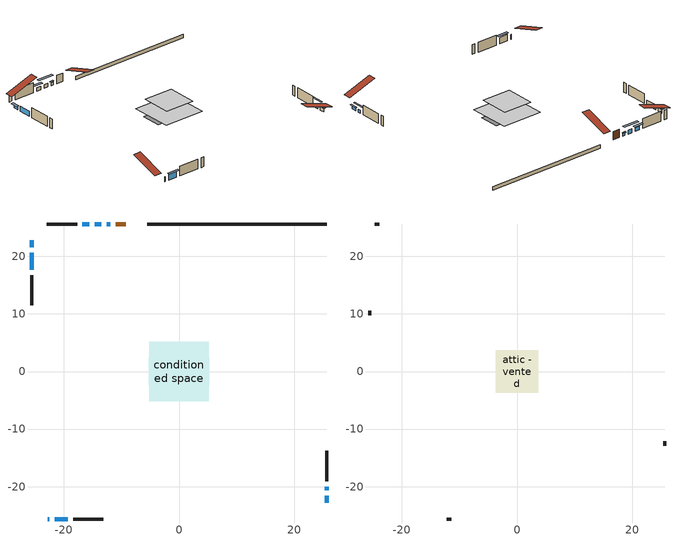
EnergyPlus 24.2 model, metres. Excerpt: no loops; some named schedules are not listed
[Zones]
conditioned space
 floor adiabatic (Floor2 construction): -3.63,-3.63 -3.63,3.63 3.63,3.63 3.63,-3.63 z0.91
 floor adiabatic (AdiabaticFloorConstruction): -5.21,-5.21 -5.21,5.21 5.21,5.21 5.21,-5.21 z0.91
 floor foundation (Slab1 construction): -5.27,-2.51 -5.27,2.51 5.27,2.51 5.27,-2.51 z0
 wall outside (AdiabaticWallConstruction 1): -9.25,25.62 -10.99,25.62 z0.91:2.94
 wall outside (AdiabaticWallConstruction): -22.78,-25.62 -22.54,-25.62 / -25.62,20.63 -25.62,17.67 z0.91:2.13; 25.62,-22.78 25.62,-21.58 z0.91:1.7; 25.62,-20.65 25.62,-19.99 z0.91:1.73; -11.91,25.62 -12.58,25.62 z0.91:1.67; -13.5,25.62 -14.63,25.62 z0.91:1.8; -15.55,25.62 -16.77,25.62 z0.91:1.77; -21.62,-25.62 -19.33,-25.62 z0.91:2.49; -25.62,22.78 -25.62,21.55 z0.91:1.75
 wall outside (Wall1 construction): -17.7,25.62 -22.98,25.62 / -18.4,-25.62 -13.13,-25.62 / -25.62,16.74 -25.62,11.47 / 25.62,-19.06 25.62,-13.78 z0.91:3.35
 wall foundation (FoundationWall1 construction): 25.62,25.62 -5.47,25.62 z0:0.91
 window (WindowConstruction 8): -22.77,-25.62 -22.55,-25.62 z0.91:2.13
 window (WindowConstruction): 25.62,-22.77 25.62,-21.58 z0.91:1.7
 window (WindowConstruction 1): 25.62,-20.65 25.62,-19.99 z0.91:1.72
 window (WindowConstruction 2): -11.92,25.62 -12.58,25.62 z0.91:1.67
 window (WindowConstruction 3): -13.51,25.62 -14.63,25.62 z0.91:1.8
 window (WindowConstruction 4): -15.55,25.62 -16.77,25.62 z0.91:1.77
 window (WindowConstruction 5): -21.62,-25.62 -19.33,-25.62 z0.91:2.49
 window (WindowConstruction 6): -25.62,22.77 -25.62,21.56 z0.91:1.75
 window (WindowConstruction 7): -25.62,20.63 -25.62,17.67 z0.91:2.13
 door (Door): -9.25,25.62 -10.99,25.62 z0.91:2.94
 ceiling adiabatic (AdiabaticFloorConstruction): 5.21,-5.21 5.21,5.21 -5.21,5.21 -5.21,-5.21 z0.91
attic - vented
 floor to conditioned space (Floor1 construction Reversed): -3.73,-3.73 -3.73,3.73 3.73,3.73 3.73,-3.73 z3.35
 wall outside (Wall2 construction): -23.91,25.62 -24.69,25.62 / -12.2,-25.62 -11.42,-25.62 / -25.62,10.54 -25.62,9.76 / 25.62,-12.86 25.62,-12.07 z0.91:3.35
 roof outside (Roof1 construction): -8.32,25.62,3.35 -8.32,18.35,5.77 -6.4,18.35,5.77 -6.4,25.62,3.35; -23.7,-25.62,3.35 -23.7,-18.35,5.77 -25.62,-18.35,5.77 -25.62,-25.62,3.35; -25.62,23.7,3.35 -18.35,23.7,5.77 -18.35,25.62,5.77 -25.62,25.62,3.35; 25.62,-23.7,3.35 18.35,-23.7,5.77 18.35,-25.62,5.77 25.62,-25.62,3.35
shading: 25.62,-21.28 25.62,-23.07 25.99,-23.07 25.99,-21.28 z2; 25.62,-18.77 25.62,-21.87 25.99,-21.87 25.99,-18.77 z2.94; -12.73,25.62 -11.77,25.62 -11.77,25.99 -12.73,25.99 z1.82; -16.15,25.62 -11.99,25.62 -11.99,26.17 -16.15,26.17 z3.32; -17.38,25.62 -14.94,25.62 -14.94,26.17 -17.38,26.17 z2.38; -19.03,-25.62 -21.92,-25.62 -21.92,-26.23 -19.03,-26.23 z2.78; -25.62,21.26 -25.62,23.07 -26.23,23.07 -26.23,21.26 z2.05
[Building]
Building 1: Terrain=Suburbs
[Site:Location]
Sault Ste Marie AP_ON: Latitude {deg}=46.49; Longitude {deg}=-84.51; Time Zone {hr}=-5; Elevation {m}=192; Keep Site Location Information=Yes
[Site:GroundTemperature:Shallow]
0.840846, -1.16074, -1.32103, -0.371179, 3.44196, 7.23733, 10.5277, 12.6121, 12.7892, 11.0939, 7.8874, 4.20846
[Site:WaterMainsTemperature]
Calculation Method=Schedule; Temperature Schedule=mains temperature schedule
[Material] Roughness=Rough; Thermal Absorptance=0.9
Name | Thickness {m} | Conductivity {W/m-K} | Density {kg/m3} | Specific Heat {J/kg-K} | Solar Absorptance | Visible Absorptance
asphalt or fiberglass shingles | 0.00635 | 0.162714 | 1121.4 | 1465.45 | 0.91 | 0.91
ceiling loosefill ins | 0.0846667 | 0.0480833 | 16.02 | 1046.75 | 0.7 | 0.7
ceiling stud and cavity | 0.1397 | 1.03031 | 65.682 | 1177.47 | 0.7 | 0.7
concrete 4.0 in. | 0.1016 | 1.803125 | 2242.8 | 837.4 | 0.7 | 0.7
concrete 8.0 in. | 0.2032 | 1.803125 | 2242.8 | 837.4 | 0.7 | 0.7
door material | 0.04445 | 0.188738 | 512.64 | 1214.23 | 0.7 | 0.7
exterior vertical ins | 0.0276181 | 0.029427 | 32.04 | 1214.23 | 0.7 | 0.7
floor covering | 0.0127 | 9.015625 | 54.468 | 1339.84 | 0.6 | 0.6
floor covering 1 | 0.0127 | 0.0433444 | 54.468 | 1339.84 | 0.6 | 0.6
floor rigid ins; wall rigid ins | 0.512978 | 0.029427 | 32.04 | 1214.23 | 0.7 | 0.7
floor stud and cavity | 0.0889 | 0.30936 | 50.32683 | 1063.81 | 0.7 | 0.7
floor stud and cavity 1 | 0.1397 | 1.75129 | 37.0049 | 1207.88 | 0.7 | 0.7
furniture material conditioned space 1 | 0.1524 | 0.115458 | 640.8 | 1214.23 | 0.6 | 0.6
gypsum board | 0.0127 | 0.160291 | 801 | 837.4 | 0.6 | 0.6
gypsum board 1 | 0.0127 | 0.160291 | 801 | 837.4 | 0.7 | 0.7
osb sheathing 0.5 in. | 0.0127 | 0.115458 | 512.64 | 1214.23 | 0.7 | 0.7
osb sheathing 0.75 in. | 0.01905 | 0.115458 | 512.64 | 1214.23 | 0.7 | 0.7
wall stud and cavity | 0.1397 | 0.10453 | 139.0536 | 1170.24 | 0.7 | 0.7
wall stud and cavity 1 | 0.0889 | 6.9971 | 50.32683 | 1063.81 | 0.6 | 0.6
wall stud and cavity 2 | 0.0889 | 0.380278 | 52.3479 | 1209.89 | 0.7 | 0.7
wall stud and cavity 3 | 0.0889 | 0.391764 | 83.0341 | 1211.67 | 0.7 | 0.7
wood siding | 0.0254 | 0.102417 | 544.68 | 1172.36 | 0.84 | 0.84
wood siding 1 | 0.00254 | 0.102417 | 544.68 | 1172.36 | 0.84 | 0.84
wood siding 2; wood siding 3 | 0.0254 | 0.102417 | 544.68 | 1172.36 | 0.7 | 0.7
[WindowMaterial:SimpleGlazingSystem]
Name | U-Factor {W/m2-K} | Solar Heat Gain Coefficient
WindowMaterial | 2.24735 | 0.47
WindowMaterial 1 | 5.37025 | 0.69
WindowMaterial 2 | 5.3447 | 0.68
WindowMaterial 3 | 3.10643 | 0.53
WindowMaterial 4 | 2.236 | 0.48
WindowMaterial 5 | 2.54715 | 0.59
WindowMaterial 6 | 2.23884 | 0.48
WindowMaterial 7 | 2.106538 | 0.59
WindowMaterial 8 | 5.03525 | 0.62
[Construction]
AdiabaticFloorConstruction: floor stud and cavity 1, floor rigid ins, osb sheathing 0.75 in., floor covering 1
AdiabaticWallConstruction: wood siding 2, wall rigid ins, wall stud and cavity 2, gypsum board
AdiabaticWallConstruction 1: wood siding 3, wall rigid ins, wall stud and cavity 2, gypsum board
Door: door material
Floor1 construction Reversed: gypsum board, ceiling stud and cavity, ceiling loosefill ins
Floor2 construction: floor stud and cavity, floor covering
FoundationWall1 construction: concrete 8.0 in., gypsum board 1
furniture construction conditioned space 1: furniture material conditioned space 1
PartitionWallConstruction: gypsum board, wall stud and cavity 3, gypsum board
Roof1 construction: asphalt or fiberglass shingles
Slab1 construction: concrete 4.0 in.
Wall1 construction: wood siding, osb sheathing 0.5 in., wall stud and cavity, gypsum board
Wall2 construction: wood siding 1, wall stud and cavity 1
WindowConstruction: WindowMaterial
WindowConstruction 1: WindowMaterial 1
WindowConstruction 2: WindowMaterial 2
WindowConstruction 3: WindowMaterial 3
WindowConstruction 4: WindowMaterial 4
WindowConstruction 5: WindowMaterial 5
WindowConstruction 6: WindowMaterial 6
WindowConstruction 7: WindowMaterial 7
WindowConstruction 8: WindowMaterial 8
[Zone] Multiplier=1; Part of Total Floor Area=Yes
Name | Volume {m3}
attic - vented | 21.88
conditioned space | 175.5
[Space]
Name | Zone | Volume {m3}
attic - vented 1 | attic - vented | 21.88
conditioned space 1 | conditioned space | 175.5
[ZoneInfiltration:EffectiveLeakageArea]
infil attic - vented 1: Zone or Space=attic - vented 1; Schedule=Always On Discrete; Effective Air Leakage Area {cm2}=2189.51; Stack Coefficient=0.000337983; Wind Coefficient=1.24213e-05
[ZoneMixing]
whole house fan mix: Zone or Space=attic - vented; Schedule=Always On Continuous; Design Flow Rate Calculation Method=Flow/Zone; Design Flow Rate {m3/s}=0; Source Zone or Space=conditioned space
[SurfaceProperty:ExposedFoundationPerimeter]
Slab1: Exposed Perimeter Calculation Method=TotalExposedPerimeter; Total Exposed Perimeter {m}=31.091
[InternalMass] Zone or ZoneList=conditioned space; Space or SpaceList=conditioned space 1
Name | Construction | Surface Area {m2}
furniture mass conditioned space 1 | furniture construction conditioned space 1 | 85.5921
partition wall mass | PartitionWallConstruction | 161.19
[Lights]
interior lighting: Zone or ZoneList or Space or SpaceList=conditioned space 1; Schedule=interior lighting schedule; Design Level Calculation Method=LightingLevel; Lighting Level {W}=343.2; Return Air Fraction=0; Fraction Radiant=0.6; Fraction Visible=0.2; Fraction Replaceable=1
[People]
occupants: Zone or ZoneList or Space or SpaceList=conditioned space 1; Number of People Schedule=occupants schedule; Number of People Calculation Method=People; Number of People=3; Fraction Radiant=0.314171; Sensible Heat Fraction=0.56303; Activity Level Schedule=occupants activity schedule; Carbon Dioxide Generation Rate {m3/s-W}=0; Enable ASHRAE 55 Comfort Warnings=No; Mean Radiant Temperature Calculation Type=EnclosureAveraged
[ElectricEquipment] Zone or ZoneList or Space or SpaceList=conditioned space 1; Design Level Calculation Method=EquipmentLevel
Name | Schedule | Design Level {W} | Fraction Latent | Fraction Radiant | Fraction Lost
clothes dryer | clothes dryer schedule | 140.772 | 0.015 | 0.081 | 0.85
clothes washer | clothes washer schedule | 32.1985 | 0.03 | 0.162 | 0.7
cooking range | cooking range schedule | 215.147 | 0.08 | 0.432 | 0.2
dishwasher | dishwasher schedule | 66.8632 | 0.3 | 0.18 | 0.4
fridge | fridge schedule | 72.9452 | 0 | 0.6 | 0
mech vent house fan | mech vent house fan schedule | 0 | 0 | 0 | 1
mech vent house fan cfis | mech vent house fan cfis schedule | 0 | 0 | 0 | 0
misc plug loads | misc plug loads schedule | 494.7 | 0.045 | 0.513 | 0.1
whole house fan | Always On Discrete | 0 | 0 | 0 | 1
[OtherEquipment] Zone or ZoneList or Space or SpaceList=conditioned space 1; Design Level Calculation Method=EquipmentLevel
Name | Fuel Type | Schedule | Design Level {W} | Fraction Latent | Fraction Radiant | Fraction Lost
clothes dryer 1 | Electricity | clothes dryer schedule | 0 | 0.015 | 0.081 | 0.85
cooking range 1 | Electricity | cooking range schedule | 0 | 0.08 | 0.432 | 0.2
general water use latent | None | general water use schedule | 62.594 | 1 | 0 | 0
general water use sensible | None | general water use schedule | -61.6891 | 0 | 0.6 | 0
mech vent house fan latent load | None | Always On Discrete | 0 | 1 | 0 | 0
mech vent house fan sensible load | None | Always On Discrete | 0 | 0 | 0 | 0
water heater energy adjustment1 | Electricity | Always On Discrete | 0.01 | 0 | 0 | 1
[ZoneInfiltration:DesignFlowRate] Zone or ZoneList or Space or SpaceList=conditioned space 1; Schedule=Always On Discrete; Design Flow Rate Calculation Method=Flow/Zone; Design Flow Rate {m3/s}=0
infil flow; natural vent flow; whole house fan flow
[ZoneControl:Thermostat]
conditioned space Thermostat: Zone or ZoneList=conditioned space; Control Type Schedule=conditioned space Thermostat Schedule; Control 1=conditioned space temperature setpoint; Temperature Difference Between Cutout And Setpoint {deltaC}=0
[ZoneHVAC:Baseboard:Convective:Electric]
electric baseboard: Availability Schedule=Always On Discrete; Heating Design Capacity {W}=13994.4; Efficiency=1
[AirLoopHVAC:UnitarySystem]
unit heater unitary system: Control Type=Load; Controlling Zone or Thermostat Location=conditioned space; Dehumidification Control Type=None; Availability Schedule=Always On Discrete; Supply Fan=unit heater supply fan; Fan Placement=BlowThrough; Supply Air Fan Operating Mode Schedule=unit heater auto fan schedule; Heating Coil=unit heater htg coil; DX Heating Coil Sizing Ratio=1; Use DOAS DX Cooling Coil=No; Minimum Supply Air Temperature {C}=2; Latent Load Control=SensibleOnlyLoadControl; Cooling Supply Air Flow Rate Method=None; Heating Supply Air Flow Rate Method=SupplyAirFlowRate; Heating Supply Air Flow Rate {m3/s}=0.00141584; No Load Supply Air Flow Rate Method=SupplyAirFlowRate; No Load Supply Air Flow Rate {m3/s}=0; No Load Supply Air Flow Rate Control Set To Low Speed=Yes; Maximum Supply Air Temperature {C}=48.8889; Maximum Outdoor Dry-Bulb Temperature for Supplemental Heater Operation {C}=21; Ancillary On-Cycle Electric Power {W}=0; Ancillary Off-Cycle Electric Power {W}=0
[Fan:SystemModel]
unit heater supply fan: Availability Schedule=Always On Discrete; Design Maximum Air Flow Rate {m3/s}=0.00141584; Speed Control Method=Discrete; Electric Power Minimum Flow Rate Fraction=0.2; Design Pressure Rise {Pa}=500; Motor Efficiency=1; Motor In Air Stream Fraction=1; Design Electric Power Consumption {W}=Autosize; Design Power Sizing Method=PowerPerFlow; Electric Power Per Unit Flow Rate {W/(m3/s)}=1e-06; Electric Power Per Unit Flow Rate Per Unit Pressure {W/((m3/s)-Pa)}=1.66667; Fan Total Efficiency=0.7; Motor Loss Radiative Fraction=0; Number of Speeds=1; Speed Flow Fraction 1=1; Speed Electric Power Fraction 1=1
[Coil:Heating:Fuel]
unit heater htg coil: Availability Schedule=Always On Discrete; Fuel Type=OtherFuel1; Burner Efficiency=0.3; Nominal Capacity {W}=0.293071; On Cycle Parasitic Electric Load {W}=0; Off Cycle Parasitic Fuel Load {W}=0
[Zone equipment]
conditioned space: electric baseboard, unit heater unitary system
[Foundation:Kiva]
Foundation Kiva 1: Initial Indoor Air Temperature {C}=18; Wall Height Above Grade {m}=0.910011; Wall Depth Below Slab {m}=0.2032; Custom Block Material Name 1=exterior vertical ins; Custom Block Depth 1 {m}=0.910011; Custom Block X Position 1 {m}=0.2159; Custom Block Z Position 1 {m}=0
[Foundation:Kiva:Settings]
Soil Conductivity {W/m-K}=0.849921; Soil Density {kg/m3}=1842.3; Soil Specific Heat {J/kg-K}=418.7; Ground Solar Absorptivity=0.9; Ground Thermal Absorptivity=0.9; Ground Surface Roughness {m}=0.03; Far-Field Width {m}=40; Deep-Ground Boundary Condition=ZeroFlux; Deep-Ground Depth {m}=40; Minimum Cell Dimension {m}=0.2; Maximum Cell Growth Coefficient=3; Simulation Timestep=Timestep
[Exterior:Lights]
exterior lighting: Schedule=exterior lighting schedule; Design Level {W}=75.6
[EnergyManagementSystem:GlobalVariable]
infil_program_Qfan
infil_program_Qinf
natural_vent_program_Qnv
natural_vent_program_Qwhf
[EnergyManagementSystem:Sensor]
Name | Output:Variable or Output:Meter Index Key | Output:Variable or Output:Meter
airflow_gain | infil flow | Infiltration Sensible Heat Gain Energy
airflow_gain_1 | natural vent flow | Infiltration Sensible Heat Gain Energy
airflow_gain_2 | whole house fan flow | Infiltration Sensible Heat Gain Energy
airflow_loss | infil flow | Infiltration Sensible Heat Loss Energy
airflow_loss_1 | natural vent flow | Infiltration Sensible Heat Loss Energy
airflow_loss_2 | whole house fan flow | Infiltration Sensible Heat Loss Energy
clg_load_cond |  | Cooling:EnergyTransfer:Zone:CONDITIONED SPACE
clg_sp_s; clg_sp_s_1 | cooling setpoint | Schedule Value
clothes_dryer_exhaust_0_sch_s | clothes dryer exhaust 0 schedule | Schedule Value
conditioned_space_clg_unmet_s | conditioned space | Zone Cooling Setpoint Not Met Time
conditioned_space_htg_unmet_s | conditioned space | Zone Heating Setpoint Not Met Time
cool_season | cooling season schedule | Schedule Value
fridge_tin_s | conditioned space | Zone Mean Air Temperature
htg_load_cond |  | Heating:EnergyTransfer:Zone:CONDITIONED SPACE
htg_sp_s; htg_sp_s_1 | heating setpoint | Schedule Value
ig_ee_conv | clothes dryer | Electric Equipment Convective Heating Energy
ig_ee_conv_2 | cooking range | Electric Equipment Convective Heating Energy
ig_ee_conv_4 | fridge | Electric Equipment Convective Heating Energy
ig_ee_conv_5 | misc plug loads | Electric Equipment Convective Heating Energy
ig_ee_conv_6 | whole house fan | Electric Equipment Convective Heating Energy
ig_ee_rad | clothes dryer | Electric Equipment Radiant Heating Energy
ig_ee_rad_2 | cooking range | Electric Equipment Radiant Heating Energy
ig_ee_rad_4 | fridge | Electric Equipment Radiant Heating Energy
ig_ee_rad_5 | misc plug loads | Electric Equipment Radiant Heating Energy
ig_ee_rad_6 | whole house fan | Electric Equipment Radiant Heating Energy
ig_lgt_conv | interior lighting | Lights Convective Heating Energy
ig_lgt_rad | interior lighting | Lights Radiant Heating Energy
ig_lgt_vis | interior lighting | Lights Visible Radiation Heating Energy
ig_oe_conv | clothes dryer 1 | Other Equipment Convective Heating Energy
ig_oe_conv_1 | cooking range 1 | Other Equipment Convective Heating Energy
ig_oe_conv_2 | general water use latent | Other Equipment Convective Heating Energy
ig_oe_conv_3 | general water use sensible | Other Equipment Convective Heating Energy
ig_oe_conv_4 | water heater energy adjustment1 | Other Equipment Convective Heating Energy
ig_oe_rad | clothes dryer 1 | Other Equipment Radiant Heating Energy
ig_oe_rad_1 | cooking range 1 | Other Equipment Radiant Heating Energy
ig_oe_rad_2 | general water use latent | Other Equipment Radiant Heating Energy
ig_oe_rad_3 | general water use sensible | Other Equipment Radiant Heating Energy
ig_oe_rad_4 | water heater energy adjustment1 | Other Equipment Radiant Heating Energy
ig_ppl_conv | occupants | People Convective Heating Energy
ig_ppl_rad | occupants | People Radiant Heating Energy
im_conv | furniture mass conditioned space 1 | Surface Inside Face Convection Heat Gain Energy
im_conv_1 | partition wall mass | Surface Inside Face Convection Heat Gain Energy
im_ig | furniture mass conditioned space 1 | Surface Inside Face Internal Gains Radiation Heat Gain Energy
im_ig_1 | partition wall mass | Surface Inside Face Internal Gains Radiation Heat Gain Energy
im_lgt | furniture mass conditioned space 1 | Surface Inside Face Lights Radiation Heat Gain Energy
im_lgt_1 | partition wall mass | Surface Inside Face Lights Radiation Heat Gain Energy
im_sol | furniture mass conditioned space 1 | Surface Inside Face Solar Radiation Heat Gain Energy
im_sol_1 | partition wall mass | Surface Inside Face Solar Radiation Heat Gain Energy
im_surf | furniture mass conditioned space 1 | Surface Inside Face Net Surface Thermal Radiation Heat Gain Energy
im_surf_1 | partition wall mass | Surface Inside Face Net Surface Thermal Radiation Heat Gain Energy
mv_conv | mech vent house fan | Electric Equipment Convective Heating Energy
mv_conv_1 | mech vent house fan cfis | Electric Equipment Convective Heating Energy
mv_conv_2 | mech vent house fan latent load | Other Equipment Convective Heating Energy
mv_conv_3 | mech vent house fan sensible load | Other Equipment Convective Heating Energy
mv_rad | mech vent house fan | Electric Equipment Radiant Heating Energy
mv_rad_1 | mech vent house fan cfis | Electric Equipment Radiant Heating Energy
mv_rad_2 | mech vent house fan latent load | Other Equipment Radiant Heating Energy
mv_rad_3 | mech vent house fan sensible load | Other Equipment Radiant Heating Energy
natural_vent_s | natural vent schedule | Schedule Value
out_pb_s |  | Site Outdoor Air Barometric Pressure
out_wt_s |  | Site Outdoor Air Humidity Ratio
site_vw_s |  | Site Wind Speed
ss_back_out | Window1 | Surface Window Shortwave from Zone Back Out Window Heat Transfer Rate
ss_back_out_1 | Window2 | Surface Window Shortwave from Zone Back Out Window Heat Transfer Rate
ss_back_out_2 | Window3 | Surface Window Shortwave from Zone Back Out Window Heat Transfer Rate
ss_back_out_3 | Window4 | Surface Window Shortwave from Zone Back Out Window Heat Transfer Rate
ss_back_out_4 | Window5 | Surface Window Shortwave from Zone Back Out Window Heat Transfer Rate
ss_back_out_5 | Window6 | Surface Window Shortwave from Zone Back Out Window Heat Transfer Rate
ss_back_out_6 | Window7 | Surface Window Shortwave from Zone Back Out Window Heat Transfer Rate
ss_back_out_7 | Window8 | Surface Window Shortwave from Zone Back Out Window Heat Transfer Rate
ss_back_out_8 | Window9 | Surface Window Shortwave from Zone Back Out Window Heat Transfer Rate
ss_conv | Door1 | Surface Inside Face Convection Heat Gain Energy
ss_conv_1 | Window1 | Surface Inside Face Convection Heat Gain Energy
ss_conv_2 | Window2 | Surface Inside Face Convection Heat Gain Energy
ss_conv_3 | Window3 | Surface Inside Face Convection Heat Gain Energy
ss_conv_4 | Window4 | Surface Inside Face Convection Heat Gain Energy
ss_conv_5 | Window5 | Surface Inside Face Convection Heat Gain Energy
ss_conv_6 | Window6 | Surface Inside Face Convection Heat Gain Energy
ss_conv_7 | Window7 | Surface Inside Face Convection Heat Gain Energy
ss_conv_8 | Window8 | Surface Inside Face Convection Heat Gain Energy
ss_conv_9 | Window9 | Surface Inside Face Convection Heat Gain Energy
ss_ig | Door1 | Surface Inside Face Internal Gains Radiation Heat Gain Energy
ss_ig_1 | Window1 | Surface Inside Face Internal Gains Radiation Heat Gain Energy
ss_ig_2 | Window2 | Surface Inside Face Internal Gains Radiation Heat Gain Energy
ss_ig_3 | Window3 | Surface Inside Face Internal Gains Radiation Heat Gain Energy
ss_ig_4 | Window4 | Surface Inside Face Internal Gains Radiation Heat Gain Energy
ss_ig_5 | Window5 | Surface Inside Face Internal Gains Radiation Heat Gain Energy
ss_ig_6 | Window6 | Surface Inside Face Internal Gains Radiation Heat Gain Energy
ss_ig_7 | Window7 | Surface Inside Face Internal Gains Radiation Heat Gain Energy
ss_ig_8 | Window8 | Surface Inside Face Internal Gains Radiation Heat Gain Energy
ss_ig_9 | Window9 | Surface Inside Face Internal Gains Radiation Heat Gain Energy
ss_lgt | Door1 | Surface Inside Face Lights Radiation Heat Gain Energy
ss_sol | Door1 | Surface Inside Face Solar Radiation Heat Gain Energy
ss_surf | Door1 | Surface Inside Face Net Surface Thermal Radiation Heat Gain Energy
ss_surf_1 | Window1 | Surface Inside Face Net Surface Thermal Radiation Heat Gain Energy
ss_surf_2 | Window2 | Surface Inside Face Net Surface Thermal Radiation Heat Gain Energy
ss_surf_3 | Window3 | Surface Inside Face Net Surface Thermal Radiation Heat Gain Energy
ss_surf_4 | Window4 | Surface Inside Face Net Surface Thermal Radiation Heat Gain Energy
ss_surf_5 | Window5 | Surface Inside Face Net Surface Thermal Radiation Heat Gain Energy
ss_surf_6 | Window6 | Surface Inside Face Net Surface Thermal Radiation Heat Gain Energy
ss_surf_7 | Window7 | Surface Inside Face Net Surface Thermal Radiation Heat Gain Energy
ss_surf_8 | Window8 | Surface Inside Face Net Surface Thermal Radiation Heat Gain Energy
ss_surf_9 | Window9 | Surface Inside Face Net Surface Thermal Radiation Heat Gain Energy
ss_trans_in | Window1 | Surface Window Transmitted Solar Radiation Rate
ss_trans_in_1 | Window2 | Surface Window Transmitted Solar Radiation Rate
ss_trans_in_2 | Window3 | Surface Window Transmitted Solar Radiation Rate
ss_trans_in_3 | Window4 | Surface Window Transmitted Solar Radiation Rate
ss_trans_in_4 | Window5 | Surface Window Transmitted Solar Radiation Rate
ss_trans_in_5 | Window6 | Surface Window Transmitted Solar Radiation Rate
ss_trans_in_6 | Window7 | Surface Window Transmitted Solar Radiation Rate
ss_trans_in_7 | Window8 | Surface Window Transmitted Solar Radiation Rate
ss_trans_in_8 | Window9 | Surface Window Transmitted Solar Radiation Rate
ss_trans_out | Window1 | Surface Inside Face Initial Transmitted Diffuse Transmitted Out Window Solar Radiation Rate
ss_trans_out_1 | Window2 | Surface Inside Face Initial Transmitted Diffuse Transmitted Out Window Solar Radiation Rate
ss_trans_out_2 | Window3 | Surface Inside Face Initial Transmitted Diffuse Transmitted Out Window Solar Radiation Rate
ss_trans_out_3 | Window4 | Surface Inside Face Initial Transmitted Diffuse Transmitted Out Window Solar Radiation Rate
ss_trans_out_4 | Window5 | Surface Inside Face Initial Transmitted Diffuse Transmitted Out Window Solar Radiation Rate
ss_trans_out_5 | Window6 | Surface Inside Face Initial Transmitted Diffuse Transmitted Out Window Solar Radiation Rate
ss_trans_out_6 | Window7 | Surface Inside Face Initial Transmitted Diffuse Transmitted Out Window Solar Radiation Rate
ss_trans_out_7 | Window8 | Surface Inside Face Initial Transmitted Diffuse Transmitted Out Window Solar Radiation Rate
ss_trans_out_8 | Window9 | Surface Inside Face Initial Transmitted Diffuse Transmitted Out Window Solar Radiation Rate
s_conv | Floor1 | Surface Inside Face Convection Heat Gain Energy
s_conv_1 | Floor2 | Surface Inside Face Convection Heat Gain Energy
s_conv_2 | FoundationWall1 | Surface Inside Face Convection Heat Gain Energy
s_conv_3 | inferred conditioned ceiling | Surface Inside Face Convection Heat Gain Energy
s_conv_4 | inferred conditioned floor | Surface Inside Face Convection Heat Gain Energy
s_conv_5 | Slab1 | Surface Inside Face Convection Heat Gain Energy
s_conv_6 | Wall1:0 | Surface Inside Face Convection Heat Gain Energy
s_conv_7 | Wall1:180 | Surface Inside Face Convection Heat Gain Energy
s_conv_8 | Wall1:270 | Surface Inside Face Convection Heat Gain Energy
s_conv_9 | Wall1:90 | Surface Inside Face Convection Heat Gain Energy
s_ig | Floor1 | Surface Inside Face Internal Gains Radiation Heat Gain Energy
s_ig_1 | Floor2 | Surface Inside Face Internal Gains Radiation Heat Gain Energy
s_ig_2 | FoundationWall1 | Surface Inside Face Internal Gains Radiation Heat Gain Energy
s_ig_3 | inferred conditioned ceiling | Surface Inside Face Internal Gains Radiation Heat Gain Energy
s_ig_4 | inferred conditioned floor | Surface Inside Face Internal Gains Radiation Heat Gain Energy
s_ig_5 | Slab1 | Surface Inside Face Internal Gains Radiation Heat Gain Energy
s_ig_6 | Wall1:0 | Surface Inside Face Internal Gains Radiation Heat Gain Energy
s_ig_7 | Wall1:180 | Surface Inside Face Internal Gains Radiation Heat Gain Energy
s_ig_8 | Wall1:270 | Surface Inside Face Internal Gains Radiation Heat Gain Energy
s_ig_9 | Wall1:90 | Surface Inside Face Internal Gains Radiation Heat Gain Energy
s_lgt | Floor1 | Surface Inside Face Lights Radiation Heat Gain Energy
s_lgt_1 | Floor2 | Surface Inside Face Lights Radiation Heat Gain Energy
s_lgt_2 | FoundationWall1 | Surface Inside Face Lights Radiation Heat Gain Energy
s_lgt_3 | inferred conditioned ceiling | Surface Inside Face Lights Radiation Heat Gain Energy
s_lgt_4 | inferred conditioned floor | Surface Inside Face Lights Radiation Heat Gain Energy
s_lgt_5 | Slab1 | Surface Inside Face Lights Radiation Heat Gain Energy
s_lgt_6 | Wall1:0 | Surface Inside Face Lights Radiation Heat Gain Energy
s_lgt_7 | Wall1:180 | Surface Inside Face Lights Radiation Heat Gain Energy
